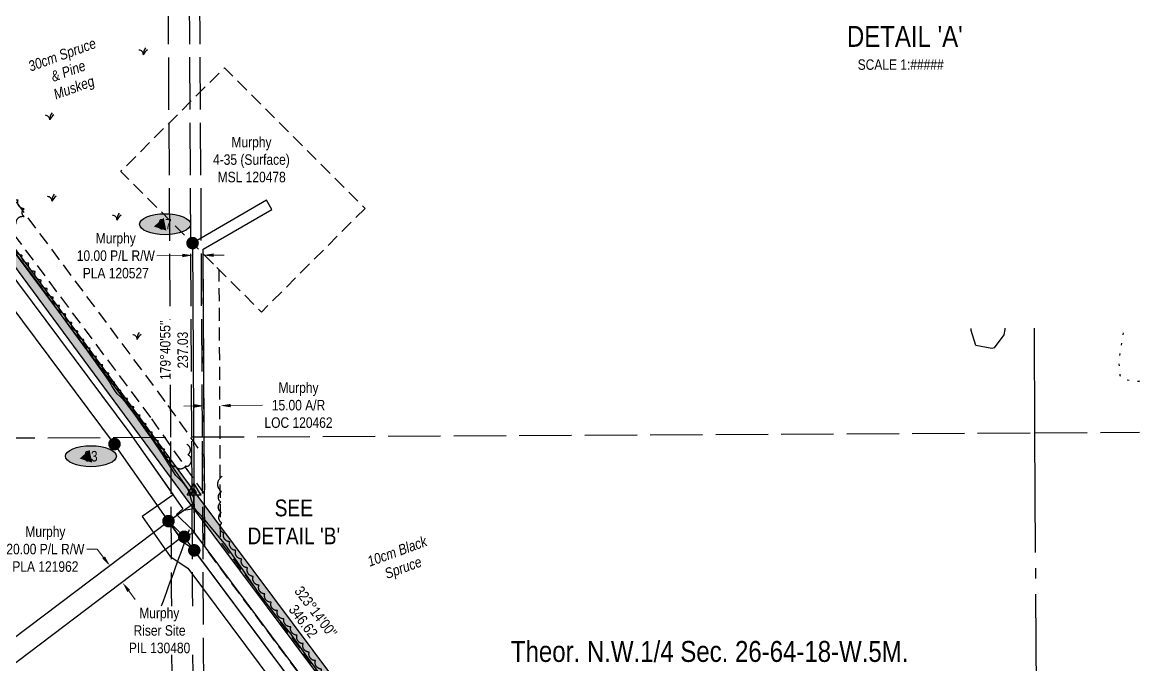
# Model space of a CAD drawing. Extents: x 522460 to 527368, y 6046501 to 6050026.
# Drawn here: x 524256 to 525322, y 6047274 to 6047888 of the extents above; entities that cross this region are included whole.
import ezdxf
from ezdxf.enums import TextEntityAlignment as Align

# ---------------------------------------------------------------- set-up
doc = ezdxf.new("R2010")
doc.units = 0
doc.header["$LTSCALE"] = 5
doc.header["$PDSIZE"] = 0.5
for name, pattern in [('0', [1, 1, 0]), ('foc-ACCESSROAD', [3.75, 2.5, -1.25]), ('foc-QUARTERLINE', [33, 25, -3, 2, -3]), ('foc-TOPO', [1, 0.2, -0.8]), ('foc-UNSURVEYED', [12.5, 10, -2.5]), ('foc-WHEELTRACKS', [2, 0.4, -1.6])]:
    doc.linetypes.add(name, pattern=pattern)
doc.layers.get('Defpoints').update_dxf_attribs({"color": 9})
for name, color, linetype in [('AS-PIPE-AG', 44, 'Continuous'), ('C-AR', 13, 'foc-ACCESSROAD'), ('C-RW', 13, 'Continuous'), ('C-SYMBOL', 7, 'Continuous'), ('C-WS', 13, 'foc-ACCESSROAD'), ('DETAIL-T', 7, 'Continuous'), ('F-RW', 190, 'Continuous'), ('L-BD1', 253, 'Continuous'), ('L-MON', 1, 'Continuous'), ('L-SECQ', 8, 'foc-QUARTERLINE'), ('L-USEC', 7, 'foc-UNSURVEYED'), ('P-ELEVATION', 7, 'Continuous'), ('P-PROPOSED', 10, 'Continuous'), ('P-PROPOSED-H', 21, 'Continuous'), ('P-STATION', 7, 'Continuous'), ('T-BUSH', 110, '0'), ('T-BUSH-T', 110, 'Continuous'), ('T-GENERAL', 48, 'foc-TOPO'), ('T-WATER', 160, 'Continuous'), ('T-WATER-P3', 160, 'foc-WHEELTRACKS')]:
    doc.layers.add(name, color=color, linetype=linetype)
for name, color, linetype, lineweight in [('C-AR-T', 13, 'Continuous', 9), ('C-RW-T', 13, 'Continuous', 9), ('C-WS-T', 13, 'Continuous', 9)]:
    doc.layers.add(name, color=color, linetype=linetype, lineweight=lineweight)
doc.styles.add('175L', font='ARIALN.TTF', dxfattribs={"height": 20})
doc.styles.add('80', font='ARIALN.TTF', dxfattribs={"height": 10})
doc.styles.add('80CG', font='ARIALN.TTF', dxfattribs={"height": 10})
doc.styles.add('80L', font='ARIALN.TTF', dxfattribs={"height": 10})
doc.styles.add('foc-LtypeFont', font='ARIALN.TTF', dxfattribs={"height": 7.35})
doc.linetypes.add('foc-TOPO-flowdirection-NOLINE', pattern='A,0,[">",foc-LtypeFont,S=0.3,R=0,X=0,Y=-0.945],-20,[">",foc-LtypeFont,S=0.3,R=0,X=0,Y=-0.945],0', length=20)
doc.dimstyles.new('Compass 5 000', dxfattribs={"dimscale": 5, "dimtxt": 9, "dimasz": 2, "dimexe": 0.2, "dimexo": 0.0625, "dimgap": 0.5, "dimtad": 0, "dimtih": 1, "dimtoh": 1, "dimzin": 0, "dimdsep": 46, "dimtxsty": '80CG', "dimcen": 0.1, "dimse1": 1, "dimse2": 1, "dimclrd": 256, "dimclrt": 256, "dimaunit": 1, "dimadec": 4, "dimazin": 0, "dimtfac": 0.06, "dimtofl": 0, "dimtmove": 0, "dimatfit": 1, "dimfxl": 0.2, "dimtolj": 1, "dimtzin": 0, "dimlwd": -1, "dimarcsym": 0})

# ---------------------------------------------------------------- blocks, each defined once
blk = doc.blocks.new('fdia')
at = {"color": 255, "const_width": 1}
blk.add_lwpolyline([(-0.5, 0, 1), (0.5, 0, 1)], format="xyb", close=True, dxfattribs=at)
blk = doc.blocks.new('Fdiaa')
blk.add_blockref('fdia', (0, 0))
blk = doc.blocks.new('fdib')
at = {"color": 1, "const_width": 1.6}
blk.add_lwpolyline([(-0.4, 0, 1), (0.4, 0, 1)], format="xyb", close=True, dxfattribs=at)
at = {"color": 1}
blk.add_circle((0, 0), 0.8, dxfattribs=at)
blk = doc.blocks.new('Fdibb')
blk.add_blockref('fdib', (0, 0))
blk = doc.blocks.new('fdicc')
for name in ['Fdibb', 'Fdiaa']:
    blk.add_blockref(name, (0, 0))
blk = doc.blocks.new('FDI')
blk.add_blockref('fdicc', (0, 0))
blk = doc.blocks.new('MUSK')
at = {"layer": 'T-GENERAL', "linetype": 'Continuous'}
for centre, radius, start, end in [((-0.86, 0.03), 0.856, 357.7915, 88.2897), ((1.86, 0.15), 1.86, 140.732, 184.6871), ((1.91, -0.8), 2.08, 122.4427, 157.2145)]:
    blk.add_arc(centre, radius, start, end, dxfattribs=at)
blk = doc.blocks.new('*D368')
at = {"layer": 'C-AR-T', "transparency": 16777216}
for p, q in [((524327.4, 6047384.7), (524317.4, 6047384.7)), ((524333.4, 6047376.8), (524327.4, 6047384.7)), ((524357.5, 6047344.8), (524363.5, 6047336.8))]:
    blk.add_line(p, q, dxfattribs=at)
for points in [[(524334.8, 6047377.8), (524332.1, 6047375.8), (524339.5, 6047368.8)], [(524358.8, 6047345.8), (524356.2, 6047343.8), (524351.5, 6047352.8)]]:
    blk.add_solid(points, dxfattribs=at)
at = {"layer": 'Defpoints', "color": 0, "transparency": 16777216}
for p in [(524351.3, 6047377.7), (524363.3, 6047361.7), (524351.5, 6047352.8)]:
    blk.add_point(p, dxfattribs=at)
at = {"layer": 'C-AR-T', "transparency": 16777216, "insert": (524277.9, 6047384.7), "char_height": 10, "attachment_point": 5, "style": '80CG', "bg_fill": 3, "box_fill_scale": 1.1, "bg_fill_color": 256, "bg_fill_true_color": 13158600, "bg_fill_transparency": 0}
blk.add_mtext('\\A1;Murphy\\P20.00 P/L R/W\\PPLA 121962', dxfattribs=at)
blk = doc.blocks.new('*D371')
at = {"layer": 'C-AR-T', "transparency": 16777216}
for p, q in [((524419.9, 6047521.4), (524409.9, 6047521.3)), ((524454.9, 6047521.8), (524485.2, 6047522.1))]:
    blk.add_line(p, q, dxfattribs=at)
for points in [[(524419.9, 6047523.1), (524419.9, 6047519.8), (524429.9, 6047521.5)], [(524454.8, 6047523.4), (524454.9, 6047520.1), (524444.9, 6047521.7)]]:
    blk.add_solid(points, dxfattribs=at)
at = {"layer": 'Defpoints', "color": 0, "transparency": 16777216}
for p in [(524444.9, 6047521.7), (524430, 6047509.3), (524445, 6047509.4)]:
    blk.add_point(p, dxfattribs=at)
at = {"layer": 'C-AR-T', "transparency": 16777216, "insert": (524519.5, 6047522.1), "char_height": 10, "attachment_point": 5, "style": '80CG'}
blk.add_mtext('\\A1;Murphy\\P15.00 A/R\\PLOC 120462', dxfattribs=at)
blk = doc.blocks.new('*D373')
at = {"layer": 'C-RW-T', "transparency": 16777216}
for p, q in [((524408.5, 6047665.1), (524384.2, 6047664.8)), ((524438.5, 6047665.4), (524448.5, 6047665.5))]:
    blk.add_line(p, q, dxfattribs=at)
for points in [[(524408.5, 6047666.7), (524408.6, 6047663.4), (524418.5, 6047665.2)], [(524438.5, 6047667), (524438.5, 6047663.7), (524428.5, 6047665.3)]]:
    blk.add_solid(points, dxfattribs=at)
at = {"layer": 'Defpoints', "color": 0, "transparency": 16777216}
for p in [(524418.5, 6047665.2), (524418.7, 6047644.3), (524428.7, 6047644.4)]:
    blk.add_point(p, dxfattribs=at)
at = {"layer": 'C-RW-T', "transparency": 16777216, "insert": (524345.1, 6047664.8), "char_height": 10, "attachment_point": 5, "style": '80CG'}
blk.add_mtext('\\A1;Murphy\\P10.00 P/L R/W\\PPLA 120527', dxfattribs=at)
blk = doc.blocks.new('TRIA')
blk.add_hatch(color=255).paths.add_polyline_path([(-0.04, 1.52), (-1.47, -0.87), (1.39, -0.87)])
blk = doc.blocks.new('Hybrid_EC')
at = {"color": 251}
for points in [[(-1.3, -0.74), (0, 1.42), (1.3, -0.74)], [(0.47, -0.26), (0, 0.53), (-0.47, -0.26)]]:
    blk.add_lwpolyline(points, close=True, dxfattribs=at)
at = {"layer": 'Defpoints'}
blk.add_circle((0, 0), 0.05, dxfattribs=at)
at = {"xscale": 1.2, "yscale": 1.2, "zscale": 1.2}
blk.add_blockref('TRIA', (0.05, 0.06), dxfattribs=at)
blk = doc.blocks.new('*U364')
at = {"layer": 'P-ELEVATION'}
h = blk.add_hatch(color=111, dxfattribs=at)
h.dxf.hatch_style = 1
edge = h.paths.add_edge_path()
edge.add_ellipse((0, 0), major_axis=(-24.4, 0), ratio=0.410256, start_angle=0, end_angle=360)
at = {"layer": 'P-ELEVATION', "color": 7, "flags": 128}
blk.add_lwpolyline([(0, 0, 12.5, 0, 0), (-10.7, -2.2, 0, 0, 0)], format="xyseb", dxfattribs=at)
at = {"layer": 'P-ELEVATION', "color": 7}
blk.add_ellipse((0, 0), major_axis=(-24.4, 0), ratio=0.410256, dxfattribs=at)
at = {"layer": 'P-ELEVATION', "style": '80'}
blk.add_attdef('ELEVATION', text='', height=10, dxfattribs=at).set_placement((0, 0), align=Align.MIDDLE_CENTER)

msp = doc.modelspace()

# ---------------------------------------------------------------- hatches: boundary and pattern name
at = {"layer": 'P-PROPOSED-H'}
h = msp.add_hatch(color=256, dxfattribs=at)
h.dxf.hatch_style = 1
h.paths.add_polyline_path([(523670.967, 6049096.484), (523767.918, 6048702.57), (523827.188, 6048442.534), (523899.271, 6048239.285), (523927.04, 6048126.604), (523955.042, 6048069.453), (524419.664, 6047439.985), (524627.06, 6047162.417), (524716.13, 6047035.953), (524786.162, 6046942.441), (524778.149, 6046936.468), (524707.869, 6047030.325), (524618.979, 6047156.533), (524411.639, 6047434.026), (523946.46, 6048064.253), (523917.592, 6048123.17), (523889.685, 6048236.411), (523817.573, 6048439.744), (523758.192, 6048700.265), (523660.686, 6049096.433)])

# ---------------------------------------------------------------- linework, layer by layer
at = {"layer": 'AS-PIPE-AG', "flags": 128}
msp.add_lwpolyline([(524547.091, 6047255.711), (524529.096, 6047280.2), (524511.443, 6047304.889), (524501.757, 6047316.549), (524483.203, 6047340.567), (524466.523, 6047364.774), (524449.091, 6047389.683), (524449.111, 6047389.676), (524447.037, 6047392.412), (524427.186, 6047416.131), (524422.733, 6047420.616), (524419.716, 6047424.681), (524417.105, 6047432.289), (524415.45, 6047438.321), (524413.521, 6047442.671), (524410.728, 6047446.576), (524406.898, 6047450.584), (524402.562, 6047455.131), (524400.036, 6047458.539), (524397.641, 6047462.567), (524389.705, 6047475.499), (524381.012, 6047487.963), (524372.326, 6047500.412), (524363.619, 6047512.854), (524354.461, 6047524.913), (524349.486, 6047530.04), (524346.472, 6047533.083), (524344.165, 6047536.004), (524341.45, 6047540.538), (524338.859, 6047545.111), (524336.347, 6047549.001), (524318.487, 6047573.554), (524300.453, 6047598.007), (524282.811, 6047622.616), (524264.9, 6047647.169), (524246.319, 6047671.256)], dxfattribs=at)
at = {"layer": 'C-AR'}
msp.add_lwpolyline([(523622.778, 6048267.06), (523844.739, 6048125.387), (523956.954, 6048108.588), (524193.858, 6047791.238), (524394.88, 6047521.975), (524429.493, 6047472.568), (524429.637, 6047437.522), (524378.681, 6047510.258), (524177.839, 6047779.28), (523945.857, 6048090.037), (523837.571, 6048106.248), (523611.315, 6048250.662)], dxfattribs=at)
at = {"layer": 'C-AR', "flags": 128}
msp.add_lwpolyline([(525023.955, 6046590.578), (524989.968, 6046635.596), (524972.9, 6046658.414), (524429.946, 6047386.908), (524428.43, 6047666.76), (524443.504, 6047651.684), (524444.828, 6047391.854), (524760.528, 6046968.546), (524997.387, 6046650.652), (525042.672, 6046590.668)], dxfattribs=at)
at = {"layer": 'C-RW', "flags": 128}
for points in [[(523917.996, 6048085.554), (524157.839, 6047764.307), (524358.436, 6047495.573), (524409.213, 6047423.067), (524403.064, 6047417.908), (524417.904, 6047403.064), (524844.293, 6046831.038), (524981.308, 6046647.117), (524979.353, 6046635.062), (524971.762, 6046588.273)], [(524953.508, 6046588.186), (524955.27, 6046599.043), (524960.04, 6046628.449), (524963.468, 6046649.58), (524964.101, 6046653.485), (524836.279, 6046825.065), (524410.323, 6047396.51), (524395.378, 6047411.459), (524343.856, 6047485.03), (524143.423, 6047753.544), (523901.435, 6048077.664)], [(524428.406, 6047671.101), (524494.088, 6047709.066), (524489.086, 6047717.719), (524426.738, 6047681.681), (524418.945, 6047677.176), (524418.38, 6047676.85), (524419.878, 6047400.415), (524429.946, 6047386.908), (524428.406, 6047671.101)], [(524260.038, 6046586.472), (524235.797, 6046686.294), (524111.749, 6047197.12), (524381.01, 6047400.601), (524395.378, 6047411.459), (524396.847, 6047409.361), (524406.86, 6047395.069), (524396.965, 6047387.592), (524392.504, 6047384.22), (524132.533, 6047187.771), (524254.289, 6046686.383), (524278.53, 6046586.56)]]:
    msp.add_lwpolyline(points, dxfattribs=at)
at = {"layer": 'C-WS', "flags": 128}
msp.add_lwpolyline([(524583.062, 6047709.988), (524484.123, 6047611.06), (524443.506, 6047651.682), (524428.424, 6047666.765), (524426.769, 6047668.421), (524421.336, 6047673.853), (524396.445, 6047698.742), (524349.847, 6047745.333), (524395.943, 6047791.431), (524425.941, 6047821.429), (524448.774, 6047844.263), (524583.062, 6047709.988)], close=True, dxfattribs=at)
at = {"layer": 'C-WS', "linetype": 'ByBlock', "flags": 128}
msp.add_lwpolyline([(524410.358, 6047396.503), (524406.934, 6047395.103), (524396.921, 6047409.397), (524396.905, 6047412.488), (524398.245, 6047413.429), (524410.19, 6047421.812), (524413.933, 6047422.512), (524419.743, 6047423.599), (524419.831, 6047414.62), (524419.912, 6047400.434), (524410.769, 6047396.673), (524410.358, 6047396.503)], close=True, dxfattribs=at)
at = {"layer": 'F-RW', "flags": 128}
for points in [[(523918.013, 6048085.569), (524157.853, 6047764.34), (524358.588, 6047495.424), (524399.816, 6047436.532), (524385.066, 6047426.211), (524370.32, 6047415.893), (524397.117, 6047377.699), (524413.99, 6047366.509), (524824.259, 6046816.094), (524918.255, 6046689.983), (524939.862, 6046600.664), (524938.177, 6046590.276)], [(524953.401, 6046590.349), (524955.16, 6046601.188), (524932.107, 6046696.486), (524836.28, 6046825.054), (524419.147, 6047384.676), (524409.893, 6047390.814), (524395.393, 6047411.48), (524419.726, 6047428.505), (524419.694, 6047434.282), (524370.602, 6047504.392), (524169.867, 6047773.308), (523931.814, 6048092.144)]]:
    msp.add_lwpolyline(points, dxfattribs=at)
at = {"layer": 'L-SECQ'}
for p, q in [((525222.346, 6047495.796), (525221.788, 6047595.744)), ((525226.674, 6046721.667), (525222.346, 6047495.796))]:
    msp.add_line(p, q, dxfattribs=at)
at = {"layer": 'L-USEC'}
for p, q in [((524397.565, 6047491.67), (524393.215, 6048295.788)), ((524417.674, 6047491.779), (524413.325, 6048295.897)), ((524427.729, 6047491.834), (524423.379, 6048295.951)), ((523592.762, 6047487.838), (524397.565, 6047491.67)), ((524401.912, 6046687.55), (524397.565, 6047491.67)), ((524417.674, 6047491.771), (525222.346, 6047495.796)), ((524422.022, 6046687.659), (524417.674, 6047491.779)), ((524432.077, 6046687.713), (524427.729, 6047491.833)), ((525222.346, 6047495.796), (525322.293, 6047496.296))]:
    msp.add_line(p, q, dxfattribs=at)
at = {"layer": 'P-PROPOSED', "flags": 128}
msp.add_lwpolyline([(523670.967, 6049096.484), (523767.918, 6048702.57), (523827.188, 6048442.534), (523899.271, 6048239.285), (523927.04, 6048126.604), (523955.042, 6048069.453), (524419.664, 6047439.985), (524627.06, 6047162.417), (524716.13, 6047035.953), (524786.162, 6046942.441), (524778.149, 6046936.468), (524707.869, 6047030.325), (524618.979, 6047156.533), (524411.639, 6047434.026), (523946.46, 6048064.253), (523917.592, 6048123.17), (523889.685, 6048236.411), (523817.573, 6048439.744), (523758.192, 6048700.265), (523660.686, 6049096.433)], close=True, dxfattribs=at)
at = {"layer": 'T-BUSH', "flags": 128}
for points in [[(524412.853, 6047484.872, -0.52056705), (524414.014, 6047474.945, -0.52056705), (524415.1, 6047465.011, -0.52056705), (524411.617, 6047463.917, -0.52056705), (524402.389, 6047463.241, -0.52056705), (524397.07, 6047471.703, -0.52056705), (524391.684, 6047480.12, -0.52056705), (524385.816, 6047488.211, -0.52056705), (524379.95, 6047496.303, -0.52056705), (524374.094, 6047504.403, -0.52056705), (524368.311, 6047512.554, -0.52056705), (524362.402, 6047520.613, -0.52056705), (524356.312, 6047528.538, -0.52056705), (524349.888, 6047536.194, -0.52056705), (524343.942, 6047544.199, -0.52056705), (524338.625, 6047552.663, -0.52056705), (524332.64, 6047560.663, -0.52056705), (524326.597, 6047568.624, -0.52056705), (524320.553, 6047576.586, -0.52056705), (524314.754, 6047584.725, -0.52056705), (524308.989, 6047592.89, -0.52056705), (524303.223, 6047601.054, -0.52056705), (524297.319, 6047609.118, -0.52056705), (524291.397, 6047617.17, -0.52056705), (524285.475, 6047625.221, -0.52056705), (524279.712, 6047633.387, -0.52056705), (524273.974, 6047641.571, -0.52056705), (524268.236, 6047649.754, -0.52056705), (524262.037, 6047657.592, -0.52056705), (524255.781, 6047665.387, -0.52056705), (524249.525, 6047673.182, -0.52056705), (524243.731, 6047681.322, -0.52056705), (524242.602, 6047688.988, -0.52056705), (524250.067, 6047695.635, -0.52056705), (524257.532, 6047702.281, -0.52056705), (524257.796, 6047709.681, -0.52056705), (524251.87, 6047717.73, -0.52056705), (524245.943, 6047725.778, -0.52056705), (524240.285, 6047734.015, -0.52056705), (524234.728, 6047742.323, -0.52056705), (524229.172, 6047750.631, -0.52056705), (524221.165, 6047749.584, -0.52056705), (524212.249, 6047745.066, -0.52056705), (524203.333, 6047740.549, -0.52056705), (524196.503, 6047745.555, -0.52056705), (524190.369, 6047753.446, -0.52056705), (524183.803, 6047760.973, -0.52056705), (524177.38, 6047768.605, -0.52056705), (524171.75, 6047776.862, -0.52056705), (524165.86, 6047784.937, -0.52056705), (524159.97, 6047793.012, -0.52056705), (524154.08, 6047801.087, -0.52056705), (524148.138, 6047809.124, -0.52056705), (524142.173, 6047817.144, -0.52056705), (524136.208, 6047825.164, -0.52056705), (524130.244, 6047833.184, -0.52056705), (524124.281, 6047841.205, -0.52056705), (524118.317, 6047849.226, -0.52056705), (524112.344, 6047857.005, -0.52056705), (524106.217, 6047864.902, -0.52056705), (524100.09, 6047872.799, -0.52056705), (524093.963, 6047880.695, -0.52056705), (524087.86, 6047888.61, -0.52056705), (524082.123, 6047896.794, -0.52056705), (524076.494, 6047905.053, -0.52056705), (524070.683, 6047913.184, -0.52056705), (524064.812, 6047921.272, -0.52056705), (524058.94, 6047929.361, -0.52056705), (524053.061, 6047937.443, -0.52056705), (524047.024, 6047945.41, -0.52056705), (524040.988, 6047953.376, -0.52056705), (524034.952, 6047961.342, -0.52056705), (524028.891, 6047969.289, -0.52056705), (524022.829, 6047977.236, -0.52056705), (524016.719, 6047985.145, -0.52056705), (524010.713, 6047993.109, -0.52056705), (524005.489, 6048001.621, -0.52056705), (523999.77, 6048009.818, -0.52056705), (523993.233, 6048017.362, -0.52056705), (523986.702, 6048024.918, -0.52056705), (523980.636, 6048032.861, -0.52056705), (523974.542, 6048040.783, -0.52056705), (523968.446, 6048048.704, -0.52056705), (523962.349, 6048056.624, -0.52056705), (523956.678, 6048064.847, -0.52056705), (523951.059, 6048073.11, -0.52056705), (523946.516, 6048081.943, -0.52056705), (523942.666, 6048091.164, -0.52056705), (523938.172, 6048100.092, -0.52056705), (523933.678, 6048109.02, -0.52056705), (523929.405, 6048118.054, -0.52056705), (523926.101, 6048127.429, -0.52056705), (523923.864, 6048137.171, -0.52056705), (523921.503, 6048146.883, -0.52056705), (523919.129, 6048156.592, -0.52056705), (523916.755, 6048166.3, -0.52056705), (523914.38, 6048176.009, -0.52056705), (523912.004, 6048185.717, -0.52056705), (523909.629, 6048195.426, -0.52056705), (523907.253, 6048205.134, -0.52056705), (523904.783, 6048214.818, -0.52056705), (523902.128, 6048224.454, -0.52056705), (523899.473, 6048234.09, -0.52056705), (523896.738, 6048243.703, -0.52056705), (523893.876, 6048253.279, -0.52056705), (523891.014, 6048262.855, -0.52056705), (523888.092, 6048272.413, -0.52056705), (523885.021, 6048281.924, -0.52056705), (523881.95, 6048291.436, -0.52056705), (523878.879, 6048300.947, -0.52056705), (523883.485, 6048308.116, -0.52056705), (523884.785, 6048316.442, -0.52056705), (523882.107, 6048326.071, -0.52056705), (523877.735, 6048333.049, -0.52056705), (523868.107, 6048331.999, -0.52056705), (523862.685, 6048340.346, -0.52056705), (523858.865, 6048349.582, -0.52056705), (523855.045, 6048358.818, -0.52056705), (523851.225, 6048368.054, -0.52056705), (523848.361, 6048377.624, -0.52056705), (523845.6, 6048387.23, -0.52056705), (523842.812, 6048396.828, -0.52056705), (523839.714, 6048406.33, -0.52056705), (523836.616, 6048415.833, -0.52056705), (523833.517, 6048425.335, -0.52056705), (523831.527, 6048435.129, -0.52056705), (523829.562, 6048444.928, -0.52056705), (523827.598, 6048454.728, -0.52056705), (523825.633, 6048464.528, -0.52056705), (523823.668, 6048474.328, -0.52056705), (523825.303, 6048482.439, -0.52056705), (523833.166, 6048488.386, -0.52056705), (523838.169, 6048496.248, -0.52056705)], [(524835.999, 6047029.383, -0.52056705), (524828.028, 6047023.354, -0.52056705), (524820.056, 6047017.324, -0.52056705), (524811.931, 6047011.517, -0.52056705), (524803.501, 6047006.147, -0.52056705), (524795.187, 6047000.602, -0.52056705), (524786.921, 6046994.982, -0.52056705), (524778.655, 6046989.363, -0.52056705), (524770.148, 6046984.138, -0.52056705), (524761.4, 6046979.302, -0.52056705), (524754.372, 6046982.129, -0.52056705), (524748.529, 6046990.239, -0.52056705), (524742.687, 6046998.348, -0.52056705), (524737.018, 6047006.575, -0.52056705), (524731.699, 6047015.036, -0.52056705), (524726.274, 6047023.431, -0.52056705), (524720.168, 6047031.281, -0.52056705), (524713.39, 6047038.615, -0.52056705), (524707.49, 6047046.662, -0.52056705), (524701.941, 6047054.973, -0.52056705), (524696.157, 6047063.125, -0.52056705), (524690.18, 6047071.134, -0.52056705), (524684.12, 6047079.082, -0.52056705), (524678.06, 6047087.031, -0.52056705), (524672.066, 6047095.028, -0.52056705), (524666.096, 6047103.044, -0.52056705), (524660.126, 6047111.061, -0.52056705), (524654.157, 6047119.077, -0.52056705), (524649.026, 6047127.611, -0.52056705), (524644.544, 6047136.544, -0.52056705), (524641.157, 6047145.898, -0.52056705), (524634.301, 6047153.058, -0.52056705), (524626.604, 6047159.426, -0.52056705), (524619.688, 6047166.616, -0.52056705), (524613.145, 6047174.171, -0.52056705), (524606.875, 6047181.948, -0.52056705), (524600.919, 6047189.971, -0.52056705), (524595.488, 6047198.362, -0.52056705), (524590.056, 6047206.752, -0.52056705), (524584.126, 6047214.774, -0.52056705), (524577.694, 6047222.424, -0.52056705), (524571.263, 6047230.075, -0.52056705), (524565.033, 6047237.883, -0.52056705), (524559.193, 6047245.994, -0.52056705), (524553.353, 6047254.105, -0.52056705), (524547.489, 6047262.199, -0.52056705), (524541.588, 6047270.266, -0.52056705), (524535.687, 6047278.333, -0.52056705), (524529.805, 6047286.414, -0.52056705), (524523.966, 6047294.525, -0.52056705), (524518.126, 6047302.637, -0.52056705), (524512.212, 6047310.689, -0.52056705), (524505.625, 6047318.206, -0.52056705), (524499.382, 6047326.003, -0.52056705), (524493.377, 6047333.993, -0.52056705), (524487.372, 6047341.982, -0.52056705), (524481.828, 6047350.296, -0.52056705), (524476.348, 6047358.655, -0.52056705), (524470.868, 6047367.013, -0.52056705), (524465.263, 6047375.289, -0.52056705), (524459.634, 6047383.548, -0.52056705), (524454.004, 6047391.806, -0.52056705), (524448.195, 6047399.926, -0.52056705), (524446.342, 6047409.667, -0.52056705), (524445.805, 6047419.647, -0.52056705), (524445.339, 6047429.628, -0.52056705), (524445.899, 6047439.607, -0.52056705), (524446.722, 6047454.249, -0.52056705)]]:
    msp.add_lwpolyline(points, format="xyb", dxfattribs=at)
at = {"layer": 'T-WATER', "flags": 128}
msp.add_lwpolyline([(525193.705, 6047595.603), (525193.709, 6047594.488), (525192.573, 6047589.176), (525183.587, 6047576.981), (525181.302, 6047576.166), (525166.054, 6047579.131), (525161.516, 6047593.366), (525161.527, 6047595.442)], dxfattribs=at)
at = {"layer": 'T-WATER', "linetype": 'foc-TOPO-flowdirection-NOLINE', "flags": 128}
msp.add_lwpolyline([(525193.705, 6047595.603), (525193.709, 6047594.488), (525192.573, 6047589.176), (525183.587, 6047576.981), (525181.302, 6047576.166), (525166.054, 6047579.131), (525161.516, 6047593.366), (525161.527, 6047595.442)], dxfattribs=at)
at = {"layer": 'T-WATER-P3', "flags": 128}
msp.add_lwpolyline([(525322.02, 6047545.187), (525321.491, 6047544.752), (525306.442, 6047546.249), (525303.691, 6047550.315), (525302.516, 6047565.217), (525307.596, 6047596.173)], dxfattribs=at)

# ---------------------------------------------------------------- block references
at = {"layer": 'L-MON'}
for name, p, xscale, yscale, zscale in [('FDI', (524418.38, 6047676.85), 5, 5, 5), ('FDI', (524343.856, 6047485.03), 5, 5, 5), ('Hybrid_EC', (524419.664, 6047439.985), 4.99743855, 4.99743855, 4.99743855), ('FDI', (524395.378, 6047411.459), 5, 5, 5), ('FDI', (524410.323, 6047396.51), 5, 5, 5), ('FDI', (524420.008, 6047383.576), 5, 5, 5)]:
    msp.add_blockref(name, p, dxfattribs=dict(at, xscale=xscale, yscale=yscale, zscale=zscale))
at = {"layer": 'P-STATION', "xscale": 0.99948771, "yscale": 0.99948771, "zscale": 0.99948771}
for p, values in [((524392.12, 6047694.891), {'ELEVATION': '37'}), ((524321.348, 6047473.428), {'ELEVATION': '33'})]:
    msp.add_blockref('*U364', p, dxfattribs=at).add_auto_attribs(values)
at = {"layer": 'T-GENERAL', "xscale": 5.000374546880875, "yscale": 5.000374546880875, "zscale": 5.000374546880875, "rotation": 359.9971036430258}
for p in [(524371.433, 6047856.653), (524282.136, 6047794.464), (524284.261, 6047716.852), (524346.296, 6047698.814), (524365.465, 6047584.969)]:
    msp.add_blockref('MUSK', p, dxfattribs=at)

# ---------------------------------------------------------------- texts
at = {"color": 0, "insert": (525094.203, 6047852.268), "char_height": 9.98976, "attachment_point": 2, "style": '80'}
msp.add_mtext('SCALE 1:#####', dxfattribs=at)
at = {"layer": 'C-SYMBOL', "color": 3, "style": '175L'}
msp.add_text('Theor. N.W.1/4 Sec. 26-64-18-W.5M.', height=20, dxfattribs=at).set_placement((524911.896, 6047271.057), align=Align.BOTTOM_CENTER)
at = {"layer": 'C-WS-T', "insert": (524437.838, 6047778.3), "char_height": 10.00512, "attachment_point": 1, "style": '80L'}
msp.add_mtext_dynamic_manual_height_columns('\\pi17.66169;Murphy\\P\\pi0.07766;4-35 (Surface)\\P\\pi4.47964;MSL 120478', width=72.58667, gutter_width=49.974, heights=[0], dxfattribs=at)
at = {"layer": 'DETAIL-T', "color": 3, "attachment_point": 5, "style": '80CG'}
for s, insert, char_height, width in [("DETAIL 'A'", (525098.192, 6047874.214), 19.9795, 223.62872), ("SEE\\PDETAIL 'B'", (524515.039, 6047410.701), 15.9918, 119.34417)]:
    msp.add_mtext(s, dxfattribs=dict(at, insert=insert, char_height=char_height, width=width))
at = {"layer": 'L-BD1', "style": '80L'}
for s, height, p in [("323°14'00''", 9.99488, (524536.084, 6047324.866)), ('346.62', 9.9949, (524524.104, 6047315.851))]:
    msp.add_text(s, height=height, rotation=306.9628, dxfattribs=at).set_placement(p, align=Align.MIDDLE)
at = {"layer": 'T-BUSH-T', "attachment_point": 1, "style": '80L'}
for s, width, gutter_width, insert, char_height, rotation in [('\\pi0.32948;{\\fArial Narrow|b0|i1|c0|p34;30cm Spruce \\P\\pi17.34706;& Pine\\P\\pi13.8596;\\C48;Muskeg}', 67.27561, 44.977, (524260.12, 6047849.811), 10.00512, 19.997104), ('\\pi25.70592;{\\fArial Narrow|b0|i1|c0|p34;10cm Black \\P\\pi37.1632;Spruce}', 109.50616, 49.974, (524559.968, 6047368.545), 9.99487, 20)]:
    msp.add_mtext_dynamic_manual_height_columns(s, width=width, gutter_width=gutter_width, heights=[0], dxfattribs=dict(at, insert=insert, char_height=char_height, rotation=rotation))

# ---------------------------------------------------------------- dimensions: what is measured, and where the dimension line sits
at = {"layer": 'C-RW-T'}
dim = msp.add_linear_dim(base=(524418.538, 6047665.158), p1=(524428.713, 6047644.352), p2=(524418.745, 6047644.254), angle=180.565358, text='Murphy\\P10.00 P/L R/W\\PPLA 120527', dimstyle='Compass 5 000', dxfattribs=at)
dim.commit()
dim.dimension.update_dxf_attribs({"geometry": '*D373', "text_midpoint": (524345.13, 6047664.819), "dimtype": 161})

# ---------------------------------------------------------------- next in the draw order: texts
at = {"layer": 'C-WS-T', "insert": (524351.908, 6047328.741), "char_height": 9.99487, "attachment_point": 1, "style": '80L', "bg_fill": 3, "box_fill_scale": 1.15, "bg_fill_color": 256, "bg_fill_true_color": 256, "bg_fill_transparency": 0}
msp.add_mtext_dynamic_manual_height_columns('\\pi15.64904;Murphy\\P\\pi10.13687;Riser Site\\P\\pi5.69508;PIL 130480', width=68.52318, gutter_width=49.974, heights=[0], dxfattribs=at)
at = {"layer": 'L-BD1', "insert": (524387.325, 6047574.607), "char_height": 9.99488, "width": 56.27852, "attachment_point": 2, "rotation": 90.3105, "style": '80L', "bg_fill": 3, "box_fill_scale": 1.1, "bg_fill_color": 256, "bg_fill_transparency": 0}
msp.add_mtext("179°40'55''\\P237.03 ", dxfattribs=at)

# ---------------------------------------------------------------- next in the draw order: dimensions: what is measured, and where the dimension line sits
at = {"layer": 'C-AR-T'}
dim = msp.add_linear_dim(base=(524351.487, 6047352.803), p1=(524351.257, 6047377.669), p2=(524363.291, 6047361.698), angle=306.998641, text='Murphy\\P20.00 P/L R/W\\PPLA 121962', dimstyle='Compass 5 000', override={"dimtxt": 10, "dimtfill": 1}, dxfattribs=at)
dim.commit()
dim.dimension.update_dxf_attribs({"geometry": '*D368', "text_midpoint": (524277.877, 6047384.748), "dimtype": 161})

# ---------------------------------------------------------------- next in the draw order: dimensions: what is measured, and where the dimension line sits
dim = msp.add_linear_dim(base=(524444.852, 6047521.681), p1=(524430.022, 6047509.265), p2=(524444.974, 6047509.412), angle=0.56595, text='Murphy\\P15.00 A/R\\PLOC 120462', dimstyle='Compass 5 000', dxfattribs=at)
dim.commit()
dim.dimension.update_dxf_attribs({"geometry": '*D371', "text_midpoint": (524519.519, 6047522.08), "dimtype": 161})

# ---------------------------------------------------------------- next in the draw order: leaders
at = {"layer": 'C-WS-T', "path_type": 1}
msp.add_leader([(524415.048, 6047403.111), (524388.552, 6047330.431)], dimstyle='Compass 5 000', override={"dimgap": 0.5, "dimtad": 0}, dxfattribs=at)

doc.saveas('drawing.dxf')
